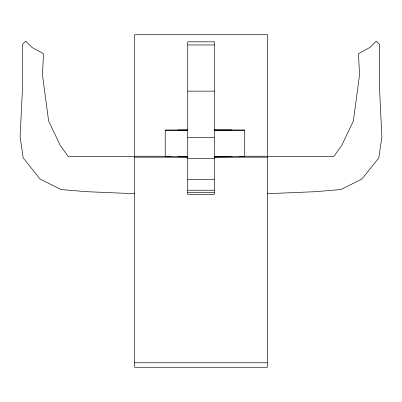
<?xml version="1.0" encoding="UTF-8"?>
<svg xmlns="http://www.w3.org/2000/svg" width="402" height="402" viewBox="0 0 402 402"><rect width="100%" height="100%" fill="white"/><g stroke="black" fill="none" stroke-linecap="round" stroke-linejoin="round"><path stroke-width="0.6" d="M187.347 156.906L165.222 156.71L165.222 130.158L187.824 129.936M214.165 156.921L244.717 156.679L244.717 130.127L214.165 130.364M165.222 156.71L170.986 156.579M267.385 193.704L315.565 191.679L340.916 189.558L362.006 178.98L378.82 157.855L381.9 136.765L379.614 90.465L379.433 44.295L376.267 41.15L369.981 47.436L358.438 53.717L359.559 74.702L353.383 120.962L341.856 145.202L333.776 156.499L267.385 156.499M187.724 130.022L177.94 130.142L187.724 130.263M187.101 156.579L177.94 156.695L187.724 156.815M214.336 130.288L231.999 130.142L214.336 129.997M214.336 156.84L231.999 156.695L222.839 156.579M187.724 44.969L214.276 44.969M187.724 91.138L214.276 91.138M187.724 137.439L214.276 137.439M134.615 156.247L165.302 156.247M244.843 156.247L267.385 156.247M134.615 156.499L68.224 156.499L60.144 145.202L48.617 120.962L42.441 74.702L43.562 53.717L32.019 47.436L25.733 41.15L22.567 44.295L22.386 90.465L20.1 136.765L23.18 157.855L39.994 178.98L61.084 189.558L86.435 191.679L134.615 193.704M134.615 157.172L187.724 157.172M214.276 157.172L267.385 157.172M187.724 158.534L214.276 158.534M187.724 179.654L214.276 179.654M187.724 190.231L214.276 190.231M187.724 192.357L214.276 192.357M134.615 362.775L267.385 362.775M213.98 129.916L244.717 130.127M187.347 130.348L165.222 130.158M239.245 156.579L244.717 156.679M267.385 34.733L134.615 34.733L134.615 367.267L267.385 367.267L267.385 34.733M214.276 41.823L187.724 41.823L187.724 194.382L214.276 194.382L214.276 41.823"/></g></svg>
